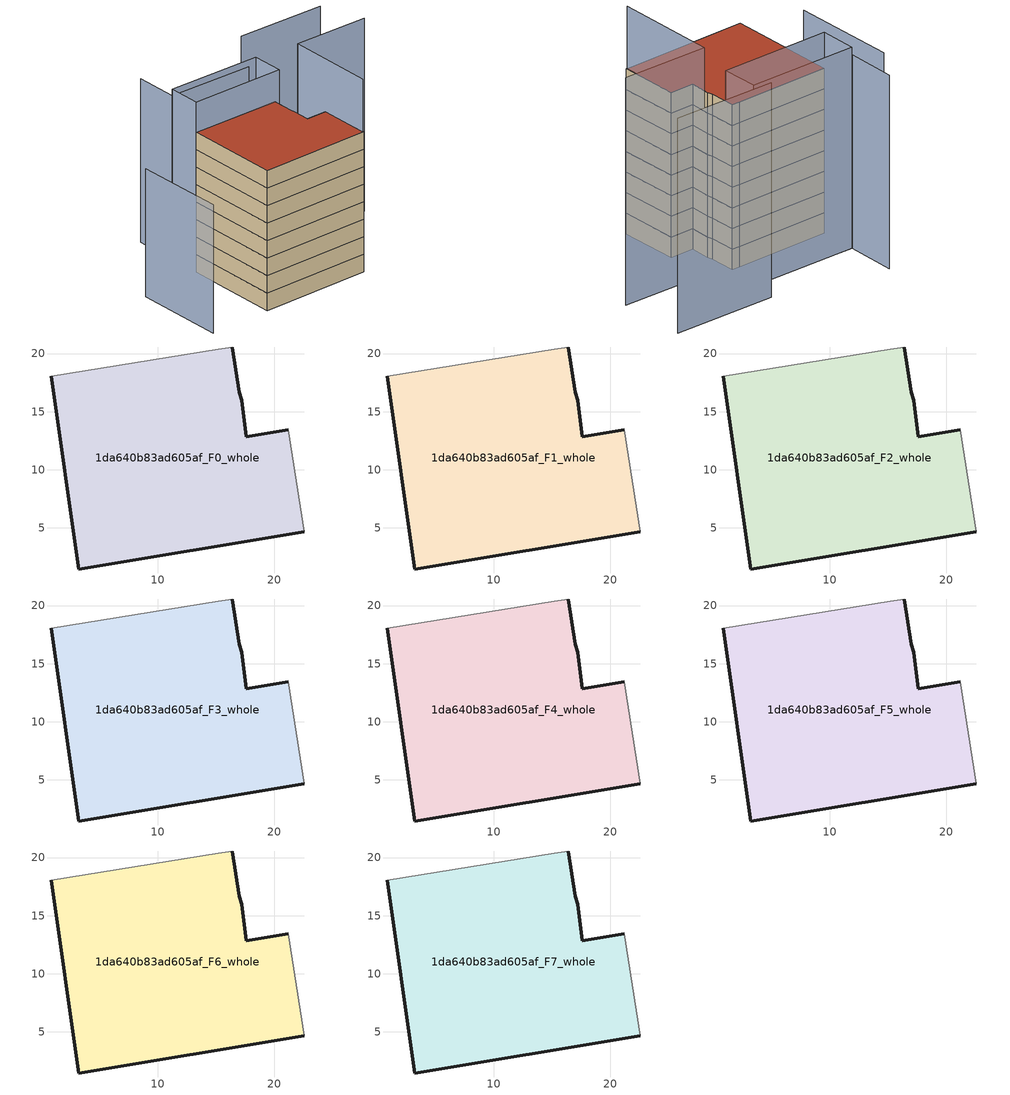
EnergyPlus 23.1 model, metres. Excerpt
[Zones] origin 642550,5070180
1da640b83ad605af_F0_whole
 floor ground (EU_floor_Construction): 16.41,20.57 17.01,16.66 17.21,15.96 17.61,12.86 21.21,13.46 22.61,4.65 3.19,1.45 0.8,18.07 15.21,20.37 z0
 wall outside (EU_wall_Construction): 0.8,18.07 3.19,1.45 22.61,4.65 / 21.21,13.46 17.61,12.86 17.21,15.96 17.01,16.66 16.41,20.57 z0:3
 wall adiabatic (EU_wall_Construction): 22.61,4.65 21.21,13.46 / 16.41,20.57 15.21,20.37 0.8,18.07 z0:3
1da640b83ad605af_F1_whole
 floor to 1da640b83ad605af_F0_whole (EU_floor_Construction): 16.41,20.57 17.01,16.66 17.21,15.96 17.61,12.86 21.21,13.46 22.61,4.65 3.19,1.45 0.8,18.07 15.21,20.37 z3
 wall outside (EU_wall_Construction): 0.8,18.07 3.19,1.45 22.61,4.65 / 21.21,13.46 17.61,12.86 17.21,15.96 17.01,16.66 16.41,20.57 z3:6
 wall adiabatic (EU_wall_Construction): 22.61,4.65 21.21,13.46 / 16.41,20.57 15.21,20.37 0.8,18.07 z3:6
1da640b83ad605af_F2_whole
 floor to 1da640b83ad605af_F1_whole (EU_floor_Construction): 16.41,20.57 17.01,16.66 17.21,15.96 17.61,12.86 21.21,13.46 22.61,4.65 3.19,1.45 0.8,18.07 15.21,20.37 z6
 wall outside (EU_wall_Construction): 0.8,18.07 3.19,1.45 22.61,4.65 / 21.21,13.46 17.61,12.86 17.21,15.96 17.01,16.66 16.41,20.57 z6:9
 wall adiabatic (EU_wall_Construction): 22.61,4.65 21.21,13.46 / 16.41,20.57 15.21,20.37 0.8,18.07 z6:9
1da640b83ad605af_F3_whole
 floor to 1da640b83ad605af_F2_whole (EU_floor_Construction): 16.41,20.57 17.01,16.66 17.21,15.96 17.61,12.86 21.21,13.46 22.61,4.65 3.19,1.45 0.8,18.07 15.21,20.37 z9
 wall outside (EU_wall_Construction): 0.8,18.07 3.19,1.45 22.61,4.65 / 21.21,13.46 17.61,12.86 17.21,15.96 17.01,16.66 16.41,20.57 z9:12
 wall adiabatic (EU_wall_Construction): 22.61,4.65 21.21,13.46 / 16.41,20.57 15.21,20.37 0.8,18.07 z9:12
1da640b83ad605af_F4_whole
 floor to 1da640b83ad605af_F3_whole (EU_floor_Construction): 16.41,20.57 17.01,16.66 17.21,15.96 17.61,12.86 21.21,13.46 22.61,4.65 3.19,1.45 0.8,18.07 15.21,20.37 z12
 wall outside (EU_wall_Construction): 0.8,18.07 3.19,1.45 22.61,4.65 / 21.21,13.46 17.61,12.86 17.21,15.96 17.01,16.66 16.41,20.57 z12:15
 wall adiabatic (EU_wall_Construction): 22.61,4.65 21.21,13.46 / 16.41,20.57 15.21,20.37 0.8,18.07 z12:15
1da640b83ad605af_F5_whole
 floor to 1da640b83ad605af_F4_whole (EU_floor_Construction): 16.41,20.57 17.01,16.66 17.21,15.96 17.61,12.86 21.21,13.46 22.61,4.65 3.19,1.45 0.8,18.07 15.21,20.37 z15
 wall outside (EU_wall_Construction): 0.8,18.07 3.19,1.45 22.61,4.65 / 21.21,13.46 17.61,12.86 17.21,15.96 17.01,16.66 16.41,20.57 z15:18
 wall adiabatic (EU_wall_Construction): 22.61,4.65 21.21,13.46 / 16.41,20.57 15.21,20.37 0.8,18.07 z15:18
1da640b83ad605af_F6_whole
 floor to 1da640b83ad605af_F5_whole (EU_floor_Construction): 16.41,20.57 17.01,16.66 17.21,15.96 17.61,12.86 21.21,13.46 22.61,4.65 3.19,1.45 0.8,18.07 15.21,20.37 z18
 wall outside (EU_wall_Construction): 0.8,18.07 3.19,1.45 22.61,4.65 / 21.21,13.46 17.61,12.86 17.21,15.96 17.01,16.66 16.41,20.57 z18:21
 wall adiabatic (EU_wall_Construction): 22.61,4.65 21.21,13.46 / 16.41,20.57 15.21,20.37 0.8,18.07 z18:21
1da640b83ad605af_F7_whole
 floor to 1da640b83ad605af_F6_whole (EU_floor_Construction): 16.41,20.57 17.01,16.66 17.21,15.96 17.61,12.86 21.21,13.46 22.61,4.65 3.19,1.45 0.8,18.07 15.21,20.37 z21
 wall outside (EU_wall_Construction): 0.8,18.07 3.19,1.45 22.61,4.65 / 21.21,13.46 17.61,12.86 17.21,15.96 17.01,16.66 16.41,20.57 z21:24
 wall adiabatic (EU_wall_Construction): 22.61,4.65 21.21,13.46 / 16.41,20.57 15.21,20.37 0.8,18.07 z21:24
 roof outside (EU_roof_Construction): 22.61,4.65 21.21,13.46 17.61,12.86 17.21,15.96 17.01,16.66 16.41,20.57 15.21,20.37 0.8,18.07 3.19,1.45 z24
shading: -10.11,15.17 -7.79,-0.53 z0:22; 22.43,4.63 20.28,19.92 / 20.28,19.92 33.42,21.77 z0:33.1; 0.8,18.07 0,23.57 / 0,23.57 16.49,25.97 / 16.49,25.97 17.29,20.46 / 17.29,20.46 0.8,18.07 z0:29.2; 15.04,25.6 -0.01,23.57 / -0.01,23.57 -1.02,31.05 z0:28.1; 31.87,31.95 16.26,29.81 z0:31.2
[Building]
EU S2 Campaign: North Axis=0; Terrain=City; Solar Distribution=FullExterior
[Site:Location]
Lyon-Bron: Latitude=45.75; Longitude=5; Time Zone=1; Elevation=198
[SizingPeriod:WeatherFileDays]
AnnualSizingPeriod: Begin Month=1; Begin Day of Month=1; End Month=12; End Day of Month=31; Day of Week for Start Day=Monday; Use Weather File Daylight Saving Period=No; Use Weather File Rain and Snow Indicators=No
[MATERIAL]
EU_InternalMass_Material: Roughness=MediumRough; Thickness=0.1; Conductivity=1; Density=1800; Specific Heat=900; Thermal Absorptance=0.9; Solar Absorptance=0.7; Visible Absorptance=0.7
[MATERIAL:NOMASS] Roughness=MediumRough; Thermal Absorptance=0.9; Solar Absorptance=0.7; Visible Absorptance=0.7
Name | Thermal Resistance
EU_wall_NoMass | 0.776494
EU_roof_NoMass | 0.486893
EU_floor_NoMass | 0.421597
[CONSTRUCTION]
EU_wall_Construction: EU_wall_NoMass
EU_roof_Construction: EU_roof_NoMass
EU_floor_Construction: EU_floor_NoMass
EU_InternalMass_Construction: EU_InternalMass_Material
[ZONE] Type=1; Multiplier=1; Ceiling Height=autocalculate; Floor Area=autocalculate; Part of Total Floor Area=Yes
Name | Volume
1da640b83ad605af_F0_whole | 897.202
1da640b83ad605af_F1_whole; 1da640b83ad605af_F2_whole; 1da640b83ad605af_F3_whole; 1da640b83ad605af_F4_whole; 1da640b83ad605af_F5_whole; 1da640b83ad605af_F6_whole; 1da640b83ad605af_F7_whole | 897.201
[INTERNALMASS] Construction=EU_InternalMass_Construction; Surface Area=299.067
Name | Zone or ZoneList
1da640b83ad605af_F0_whole_EU_InternalMass | 1da640b83ad605af_F0_whole
1da640b83ad605af_F1_whole_EU_InternalMass | 1da640b83ad605af_F1_whole
1da640b83ad605af_F2_whole_EU_InternalMass | 1da640b83ad605af_F2_whole
1da640b83ad605af_F3_whole_EU_InternalMass | 1da640b83ad605af_F3_whole
1da640b83ad605af_F4_whole_EU_InternalMass | 1da640b83ad605af_F4_whole
1da640b83ad605af_F5_whole_EU_InternalMass | 1da640b83ad605af_F5_whole
1da640b83ad605af_F6_whole_EU_InternalMass | 1da640b83ad605af_F6_whole
1da640b83ad605af_F7_whole_EU_InternalMass | 1da640b83ad605af_F7_whole
[OTHEREQUIPMENT] Fuel Type=Electricity; Design Level Calculation Method=Watts/Area; Power per Zone Floor Area=1; Fraction Latent=0; Fraction Radiant=0; Fraction Lost=0; Carbon Dioxide Generation Rate=0; EndUse Subcategory=EU_Step8_InternalGains
Name | Zone or ZoneList or Space or SpaceList | Schedule
EU_Step8_InternalGain_1da640b83ad605af_F0_whole_f000 | 1da640b83ad605af_F0_whole | EU_Step8_GainSchedule_1da640b83ad605af_F0_whole_f000
EU_Step8_InternalGain_1da640b83ad605af_F1_whole_f000 | 1da640b83ad605af_F1_whole | EU_Step8_GainSchedule_1da640b83ad605af_F1_whole_f000
EU_Step8_InternalGain_1da640b83ad605af_F2_whole_f000 | 1da640b83ad605af_F2_whole | EU_Step8_GainSchedule_1da640b83ad605af_F2_whole_f000
EU_Step8_InternalGain_1da640b83ad605af_F3_whole_f000 | 1da640b83ad605af_F3_whole | EU_Step8_GainSchedule_1da640b83ad605af_F3_whole_f000
EU_Step8_InternalGain_1da640b83ad605af_F4_whole_f000 | 1da640b83ad605af_F4_whole | EU_Step8_GainSchedule_1da640b83ad605af_F4_whole_f000
EU_Step8_InternalGain_1da640b83ad605af_F5_whole_f000 | 1da640b83ad605af_F5_whole | EU_Step8_GainSchedule_1da640b83ad605af_F5_whole_f000
EU_Step8_InternalGain_1da640b83ad605af_F6_whole_f000 | 1da640b83ad605af_F6_whole | EU_Step8_GainSchedule_1da640b83ad605af_F6_whole_f000
EU_Step8_InternalGain_1da640b83ad605af_F7_whole_f000 | 1da640b83ad605af_F7_whole | EU_Step8_GainSchedule_1da640b83ad605af_F7_whole_f000
[ZONEVENTILATION:DESIGNFLOWRATE] Schedule=EU_AlwaysOn; Design Flow Rate Calculation Method=AirChanges/Hour; Air Changes per Hour=0.693814; Ventilation Type=Natural; Fan Pressure Rise=0; Fan Total Efficiency=1; Constant Term Coefficient=1; Temperature Term Coefficient=0; Velocity Term Coefficient=0; Velocity Squared Term Coefficient=0; Minimum Indoor Temperature=-100; Maximum Indoor Temperature=100; Delta Temperature=-100; Minimum Outdoor Temperature=-100; Maximum Outdoor Temperature=100; Maximum Wind Speed=40
Name | Zone or ZoneList or Space or SpaceList
EU_ConstantAir_1da640b83ad605af_F0_whole | 1da640b83ad605af_F0_whole
EU_ConstantAir_1da640b83ad605af_F1_whole | 1da640b83ad605af_F1_whole
EU_ConstantAir_1da640b83ad605af_F2_whole | 1da640b83ad605af_F2_whole
EU_ConstantAir_1da640b83ad605af_F3_whole | 1da640b83ad605af_F3_whole
EU_ConstantAir_1da640b83ad605af_F4_whole | 1da640b83ad605af_F4_whole
EU_ConstantAir_1da640b83ad605af_F5_whole | 1da640b83ad605af_F5_whole
EU_ConstantAir_1da640b83ad605af_F6_whole | 1da640b83ad605af_F6_whole
EU_ConstantAir_1da640b83ad605af_F7_whole | 1da640b83ad605af_F7_whole
[HVACTEMPLATE:THERMOSTAT] Constant Heating Setpoint=20; Constant Cooling Setpoint=50
EU_HeatOnly_1da640b83ad605af_F0_whole; EU_HeatOnly_1da640b83ad605af_F1_whole; EU_HeatOnly_1da640b83ad605af_F2_whole; EU_HeatOnly_1da640b83ad605af_F3_whole; EU_HeatOnly_1da640b83ad605af_F4_whole; EU_HeatOnly_1da640b83ad605af_F5_whole; EU_HeatOnly_1da640b83ad605af_F6_whole; EU_HeatOnly_1da640b83ad605af_F7_whole
[HVACTEMPLATE:ZONE:IDEALLOADSAIRSYSTEM] System Availability Schedule=EU_AlwaysOn; Maximum Heating Supply Air Temperature=50; Minimum Cooling Supply Air Temperature=13; Maximum Heating Supply Air Humidity Ratio=0.0156; Minimum Cooling Supply Air Humidity Ratio=0.0077; Heating Limit=NoLimit; Cooling Limit=NoLimit; Heating Availability Schedule=EU_AlwaysOn; Cooling Availability Schedule=EU_CoolingOff; Dehumidification Control Type=ConstantSensibleHeatRatio; Cooling Sensible Heat Ratio=0.7; Dehumidification Setpoint=60; Humidification Control Type=None; Humidification Setpoint=30; Outdoor Air Method=None; Outdoor Air Flow Rate per Person=0.00944; Outdoor Air Flow Rate per Zone Floor Area=0; Outdoor Air Flow Rate per Zone=0; Demand Controlled Ventilation Type=None; Outdoor Air Economizer Type=NoEconomizer; Heat Recovery Type=None; Sensible Heat Recovery Effectiveness=0.7; Latent Heat Recovery Effectiveness=0.65
Name | Template Thermostat
1da640b83ad605af_F0_whole | EU_HeatOnly_1da640b83ad605af_F0_whole
1da640b83ad605af_F1_whole | EU_HeatOnly_1da640b83ad605af_F1_whole
1da640b83ad605af_F2_whole | EU_HeatOnly_1da640b83ad605af_F2_whole
1da640b83ad605af_F3_whole | EU_HeatOnly_1da640b83ad605af_F3_whole
1da640b83ad605af_F4_whole | EU_HeatOnly_1da640b83ad605af_F4_whole
1da640b83ad605af_F5_whole | EU_HeatOnly_1da640b83ad605af_F5_whole
1da640b83ad605af_F6_whole | EU_HeatOnly_1da640b83ad605af_F6_whole
1da640b83ad605af_F7_whole | EU_HeatOnly_1da640b83ad605af_F7_whole
[SIZING:ZONE] Zone Cooling Design Supply Air Temperature Input Method=SupplyAirTemperature; Zone Cooling Design Supply Air Temperature=13; Zone Heating Design Supply Air Temperature Input Method=SupplyAirTemperature; Zone Heating Design Supply Air Temperature=50; Zone Cooling Design Supply Air Humidity Ratio=0.008; Zone Heating Design Supply Air Humidity Ratio=0.008; Cooling Design Air Flow Method=DesignDay; Cooling Design Air Flow Rate=0; Cooling Minimum Air Flow per Zone Floor Area=0.000762; Cooling Minimum Air Flow=0; Cooling Minimum Air Flow Fraction=0.2; Heating Design Air Flow Method=DesignDay; Heating Design Air Flow Rate=0; Heating Maximum Air Flow per Zone Floor Area=0.002032; Heating Maximum Air Flow=0.141576; Heating Maximum Air Flow Fraction=0.3; Account for Dedicated Outdoor Air System=No; Dedicated Outdoor Air System Control Strategy=NeutralSupplyAir; Dedicated Outdoor Air Low Setpoint Temperature for Design=autosize; Dedicated Outdoor Air High Setpoint Temperature for Design=autosize; Zone Load Sizing Method=Sensible Load Only No Latent Load; Zone Latent Cooling Design Supply Air Humidity Ratio Input Method=HumidityRatioDifference; Zone Cooling Design Supply Air Humidity Ratio Difference=0.005; Zone Latent Heating Design Supply Air Humidity Ratio Input Method=HumidityRatioDifference; Zone Humidification Design Supply Air Humidity Ratio Difference=0.005
1da640b83ad605af_F0_whole; 1da640b83ad605af_F1_whole; 1da640b83ad605af_F2_whole; 1da640b83ad605af_F3_whole; 1da640b83ad605af_F4_whole; 1da640b83ad605af_F5_whole; 1da640b83ad605af_F6_whole; 1da640b83ad605af_F7_whole
[SCHEDULE:CONSTANT]
Name | Hourly Value
EU_AlwaysOn | 1
EU_CoolingOff | 0
[SCHEDULE:FILE] Column Number=1; Rows to Skip at Top=0; Number of Hours of Data=8760; Column Separator=Comma; Interpolate to Timestep=No; Minutes per Item=60; Adjust Schedule for Daylight Savings=Yes
Name | File
EU_Step8_GainSchedule_1da640b83ad605af_F0_whole_f000 | ../../schedules/1da640b83ad605af/1da640b83ad605af_F0_whole_f000_gain.csv
EU_Step8_GainSchedule_1da640b83ad605af_F1_whole_f000 | ../../schedules/1da640b83ad605af/1da640b83ad605af_F1_whole_f000_gain.csv
EU_Step8_GainSchedule_1da640b83ad605af_F2_whole_f000 | ../../schedules/1da640b83ad605af/1da640b83ad605af_F2_whole_f000_gain.csv
EU_Step8_GainSchedule_1da640b83ad605af_F3_whole_f000 | ../../schedules/1da640b83ad605af/1da640b83ad605af_F3_whole_f000_gain.csv
EU_Step8_GainSchedule_1da640b83ad605af_F4_whole_f000 | ../../schedules/1da640b83ad605af/1da640b83ad605af_F4_whole_f000_gain.csv
EU_Step8_GainSchedule_1da640b83ad605af_F5_whole_f000 | ../../schedules/1da640b83ad605af/1da640b83ad605af_F5_whole_f000_gain.csv
EU_Step8_GainSchedule_1da640b83ad605af_F6_whole_f000 | ../../schedules/1da640b83ad605af/1da640b83ad605af_F6_whole_f000_gain.csv
EU_Step8_GainSchedule_1da640b83ad605af_F7_whole_f000 | ../../schedules/1da640b83ad605af/1da640b83ad605af_F7_whole_f000_gain.csv
